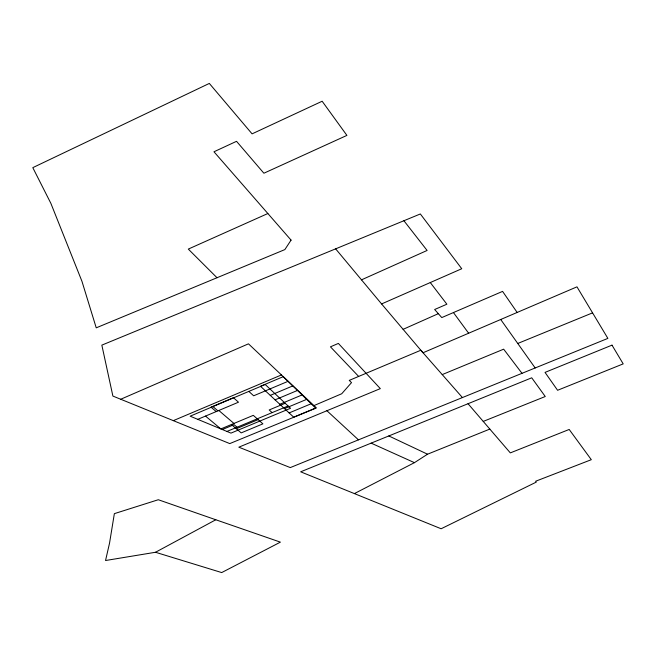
<?xml version="1.0" encoding="UTF-8"?>
<svg xmlns="http://www.w3.org/2000/svg" width="656" height="656" viewBox="0 0 656 656"><rect width="100%" height="100%" fill="white"/><g stroke="black" fill="none" stroke-linecap="round" stroke-linejoin="round"><path stroke-width="0.98" d="M354.388 493.591L414.444 462.66L427.54 454.206L489.827 429.081L510.327 452.894L569.187 429.459L591.31 459.692L535.575 481.266L536.305 482.094L441.135 528.761L300.653 471.812L531.729 377.807L545.251 396.519L483.242 421.414M155.497 552.27L215.808 519.765L280.399 542.135L221.703 572.573L155.497 552.27L105.542 560.519L109.552 543.078L114.357 513.648L158.301 499.733L215.808 519.765M267.861 213.52L188.305 249.091L217.013 277.734M361.497 279.841L427.105 250.461L403.916 220.736M403.112 329.337L438.323 313.666M335.634 248.854L381.587 303.933L461.75 268.739L420.348 213.963L101.844 345.13L112.889 396.068L229.772 443.595L316.43 407.925L248.468 343.834L120.729 399.25M517.158 312.453L502.578 291.387L441.783 317.578L434.649 309.509L446.875 304.212L430.287 282.556M313.962 405.597L341.727 393.748L351.526 382.62L349.23 380.398L420.832 350.247L423.038 352.756L576.968 286.844L607.874 338.389L290.296 467.589L238.817 447.187L380.324 388.623L338.365 343.416L330.452 346.827L358.652 376.429M173.315 420.644L281.457 374.937M197.759 419.34L238.489 402.202L233.429 397.708L211.027 407.171L216.209 411.583M288.041 381.325L253.651 395.798L248.837 391.402M270.28 395.379L292.773 385.925M275.077 399.84L297.447 390.459M279.817 404.26L302.072 394.945M222.351 429.541L234.053 424.653L237.062 427.22M285.196 403.26L269.19 409.959L272.117 412.632M236.316 428.729L258.128 419.627M284.499 408.614L306.639 399.381M289.124 412.927L311.149 403.76M226.927 431.443L288.091 405.982M442.234 374.592L503.66 349.181L521.996 373.321M517.756 343.473L592.565 312.863M371.14 443.136L414.444 462.66M388.811 435.945L427.54 454.206M205.517 416.093L220.859 428.926L253.306 415.346L262.9 423.85L241.195 432.886L231.379 424.522M218.825 410.484L233.954 423.44M212.913 406.572L217.915 410.853M326.786 410.623L358.471 439.848M462.423 397.561L420.832 350.247L381.587 303.933M468.04 403.719L489.827 429.081M453.435 312.559L468.638 333.232M500.717 319.497L535.173 367.967M291.067 240.112L284.86 249.592L96.235 327.836L81.959 281.326L50.873 203.36L32.8 167.649L209.321 83.427L252.084 133.857L322.153 101.237L346.909 135.398L263.884 173.225L236.529 141.319L213.971 151.774L291.067 240.112M283.244 376.675L260.506 386.277L293.699 417.183L315.602 408.081L283.244 376.675M265.204 384.49L190.15 416.183L230.969 433.116L290.534 408.278L265.204 384.49M611.999 345.146L545.029 372.395L557.592 390.279L623.2 363.883L611.999 345.146"/></g></svg>
